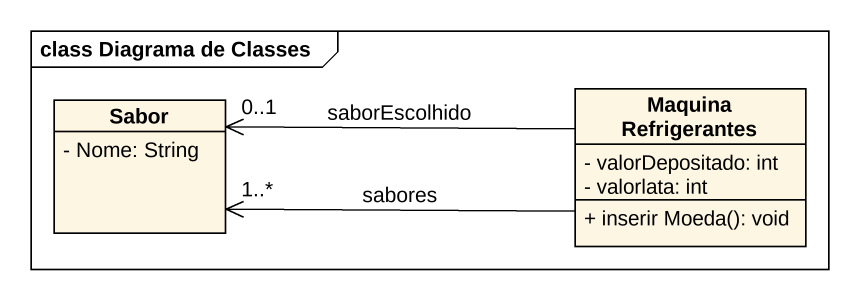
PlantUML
@startuml
mainframe class Diagrama de Classes
hide circle
hide empty members
skinparam classAttributeIconSize 0
class Sabor {
  - Nome: String
}
class "Maquina Refrigerantes" as Maquina_Refrigerantes {
  - valorDepositado: int
  - valorlata: int
  + inserir Moeda(): void
}
Maquina_Refrigerantes -left-> "1..*" Sabor : sabores
Maquina_Refrigerantes -left-> "0..1" Sabor : saborEscolhido
@enduml
